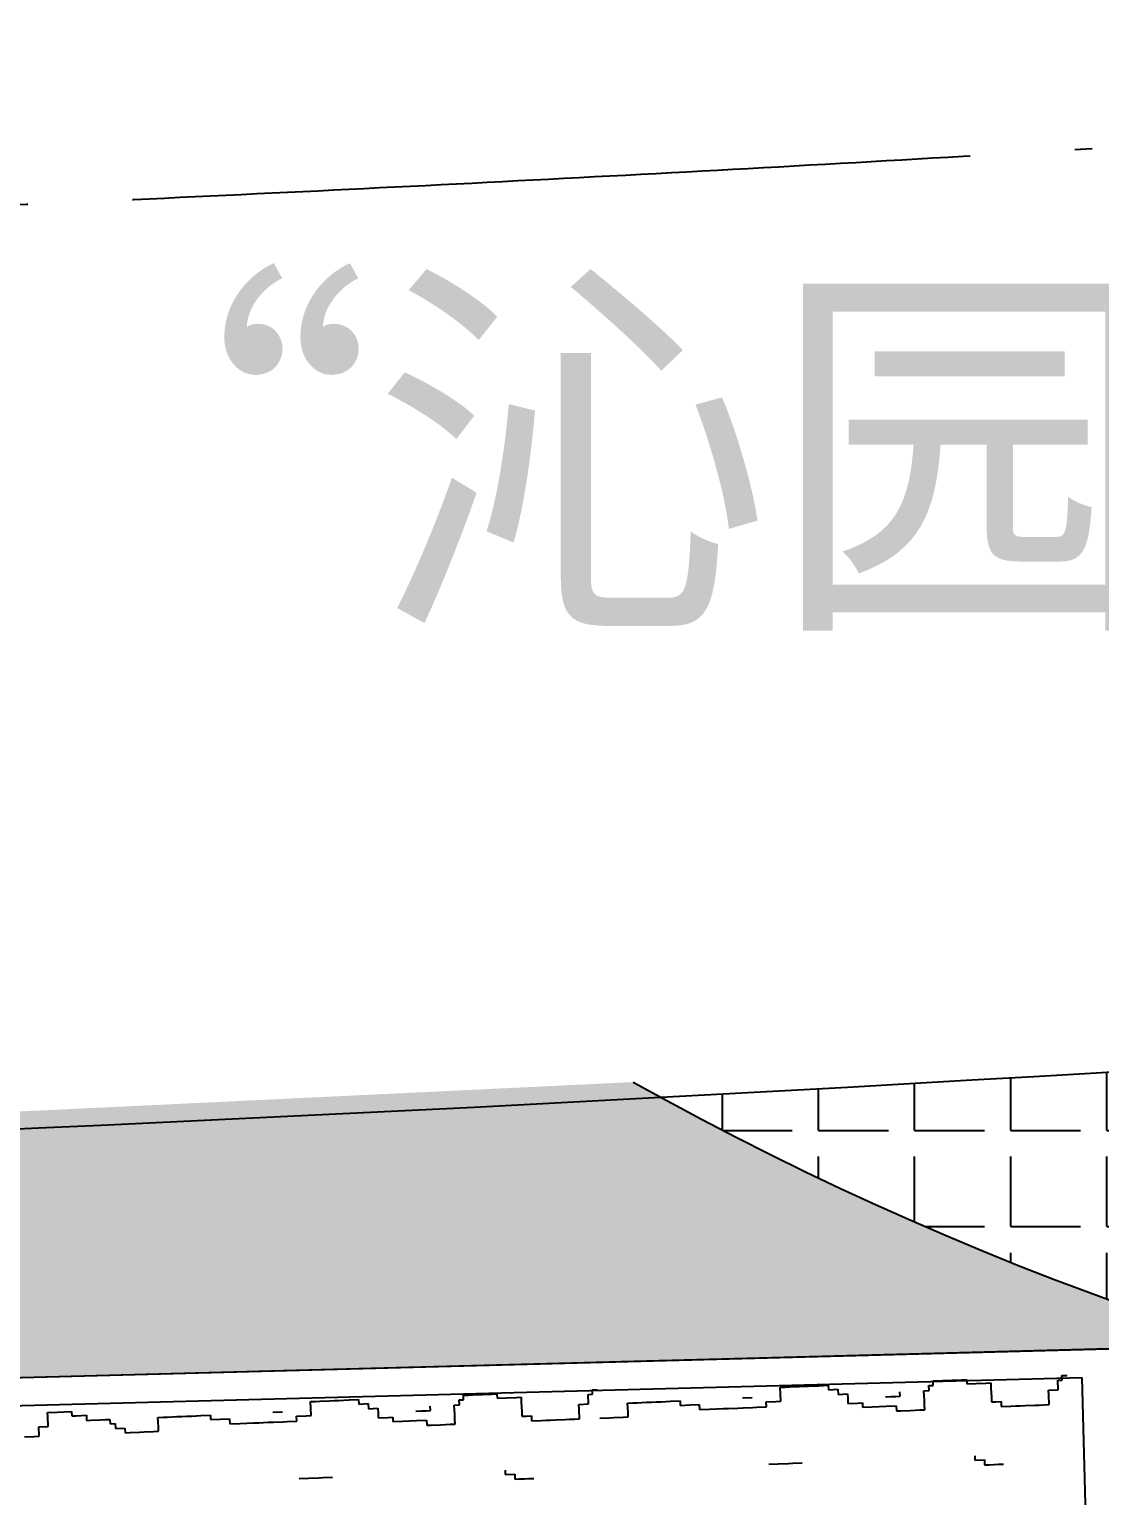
# Model space of a CAD drawing. Extents: x 302512 to 1034855, y -184136 to 410364.
# Drawn here: x 557973 to 567161, y -21555 to -8973 of the extents above; entities that cross this region are included whole.
import ezdxf

# ---------------------------------------------------------------- set-up
doc = ezdxf.new("R2010")
doc.units = 0
doc.header["$MEASUREMENT"] = 0
doc.linetypes.add('ACAD_ISO04W100', pattern=[30.5, 24, -3, 0.5, -3])
for name, color, linetype in [('WALL', 4, 'Continuous'), ('WZ', 2, 'Continuous'), ('总图线11', 41, 'Continuous'), ('环境', 8, 'Continuous'), ('红线', 20, 'Continuous')]:
    doc.layers.add(name, color=color, linetype=linetype)
doc.styles.add('-黑体', font='', dxfattribs={"width": 0.8})
doc.styles.get('-黑体').set_extended_font_data('黑体')
pattern_1 = [(0, (509471.4933334838, -11821.67426260607), (0, 825.0000000000001), [600, -225]), (90, (509471.4933334838, -11821.67426260607), (-825.0000000000001, 5.051501209517306e-14), [600, -225])]

# ---------------------------------------------------------------- blocks, each defined once
blk = doc.blocks.new('M_F21')
at = {"color": 3, "linetype": 'Continuous'}
for p, q in [((381.7439863452018, 559.4603391255332), (436.0300452451411, 559.4603391255332)), ((381.7439863452018, 559.4603391255332), (381.7439863452018, 559.4603391255332)), ((381.7439863452018, 534.1438583831787), (381.7439863452018, 559.4603391255332)), ((381.7439863452018, 534.1438583831787), (381.7439863452018, 534.1438583831787)), ((381.7439863452018, 479.8942567924223), (381.7439863452018, 534.1438583831787)), ((436.0300452451411, 559.4603391255332), (519.2686688917165, 559.4603391255332)), ((436.0300452451411, 559.4603391255332), (436.0300452451411, 559.4603391255332)), ((519.2686688917165, 559.4603391255332), (519.2686688917165, 534.1438583831787)), ((519.2686688917165, 559.4603391255332), (519.2686688917165, 559.4603391255332)), ((519.2686688917165, 534.1438583831787), (544.6021630450196, 534.1438583831787)), ((519.2686688917165, 534.1438583831787), (519.2686688917165, 534.1438583831787)), ((544.6021630450196, 534.1438583831787), (602.5072925382883, 534.1438583831787)), ((544.6021630450196, 534.1438583831787), (544.6021630450196, 534.1438583831787)), ((602.5072925382883, 534.1438583831787), (602.5072925382883, 505.210737534775)), ((602.5072925382883, 505.210737534775), (627.840786691595, 505.210737534775)), ((627.840786691595, 505.210737534775), (682.1268455915342, 505.210737534775)), ((627.840786691595, 505.210737534775), (627.840786691595, 505.210737534775)), ((682.1268455915342, 505.210737534775), (711.0794103381686, 505.210737534775)), ((682.1268455915342, 505.210737534775), (682.1268455915342, 505.210737534775)), ((711.0794103381686, 505.210737534775), (736.4129044914735, 505.210737534775)), ((711.0794103381686, 505.210737534775), (711.0794103381686, 505.210737534775)), ((736.4129044914735, 505.210737534775), (736.4129044914735, 479.8942567924223)), ((1011.462269584503, 505.210737534775), (1040.414834331135, 505.210737534775)), ((1011.462269584503, 505.210737534775), (1011.462269584503, 505.210737534775)), ((1011.462269584503, 450.9611359440187), (1011.462269584503, 505.210737534775)), ((1040.414834331135, 505.210737534775), (1065.748328484442, 505.210737534775)), ((1040.414834331135, 505.210737534775), (1040.414834331135, 505.210737534775)), ((1065.748328484442, 505.210737534775), (1120.034387384381, 505.210737534775)), ((1065.748328484442, 505.210737534775), (1065.748328484442, 505.210737534775)), ((1120.034387384381, 505.210737534775), (1148.986952131016, 505.210737534775)), ((1120.034387384381, 505.210737534775), (1120.034387384381, 505.210737534775)), ((1148.986952131016, 505.210737534775), (1174.32044628432, 505.210737534775)), ((1148.986952131016, 505.210737534775), (1148.986952131016, 505.210737534775)), ((1174.32044628432, 505.210737534775), (1203.273011030955, 505.210737534775)), ((1174.32044628432, 505.210737534775), (1174.32044628432, 505.210737534775)), ((1203.273011030955, 505.210737534775), (1232.225575777589, 505.210737534775)), ((1203.273011030955, 505.210737534775), (1203.273011030955, 505.210737534775)), ((1232.225575777589, 505.210737534775), (1257.559069930896, 505.210737534775)), ((1232.225575777589, 505.210737534775), (1232.225575777589, 505.210737534775)), ((1257.559069930896, 505.210737534775), (1311.845128830835, 505.210737534775)), ((1257.559069930896, 505.210737534775), (1257.559069930896, 505.210737534775)), ((1311.845128830835, 505.210737534775), (1311.845128830835, 479.8942567924223)), ((1670.133117570436, 505.210737534775), (1670.133117570436, 505.210737534775)), ((1724.419176470376, 505.210737534775), (1670.133117570436, 505.210737534775)), ((1887.277353170195, 559.4603391255332), (1916.229917916829, 559.4603391255332)), ((1887.277353170195, 559.4603391255332), (1887.277353170195, 559.4603391255332)), ((1887.277353170195, 479.8942567924223), (1887.277353170195, 559.4603391255332)), ((1916.229917916829, 559.4603391255332), (1941.563412070134, 559.4603391255332)), ((1916.229917916829, 559.4603391255332), (1916.229917916829, 559.4603391255332)), ((1941.563412070134, 559.4603391255332), (1995.849470970075, 559.4603391255332)), ((1941.563412070134, 559.4603391255332), (1941.563412070134, 559.4603391255332)), ((1995.849470970075, 559.4603391255332), (2024.802035716708, 559.4603391255332)), ((1995.849470970075, 559.4603391255332), (1995.849470970075, 559.4603391255332)), ((2024.802035716708, 559.4603391255332), (2050.135529870015, 559.4603391255332)), ((2024.802035716708, 559.4603391255332), (2024.802035716708, 559.4603391255332)), ((2050.135529870015, 559.4603391255332), (2079.088094616647, 559.4603391255332)), ((2050.135529870015, 559.4603391255332), (2050.135529870015, 559.4603391255332)), ((2079.088094616647, 559.4603391255332), (2108.040659363283, 559.4603391255332)), ((2079.088094616647, 559.4603391255332), (2079.088094616647, 559.4603391255332)), ((2108.040659363283, 559.4603391255332), (2162.326718263223, 559.4603391255332)), ((2108.040659363283, 559.4603391255332), (2108.040659363283, 559.4603391255332)), ((2162.326718263223, 559.4603391255332), (2162.326718263223, 534.1438583831787)), ((2162.326718263223, 534.1438583831787), (2216.612777163162, 534.1438583831787)), ((2216.612777163162, 534.1438583831787), (2216.612777163162, 505.210737534775)), ((2216.612777163162, 534.1438583831787), (2216.612777163162, 534.1438583831787)), ((2216.612777163162, 505.210737534775), (2270.898836063101, 505.210737534775)), ((2270.898836063101, 505.210737534775), (2270.898836063101, 479.8942567924223)), ((2270.898836063101, 505.210737534775), (2270.898836063101, 505.210737534775)), ((2571.281695309433, 505.210737534775), (2571.281695309433, 505.210737534775)), ((2571.281695309433, 479.8942567924223), (2571.281695309433, 505.210737534775)), ((2708.806377855948, 505.210737534775), (2737.758942602584, 505.210737534775)), ((2708.806377855948, 450.9611359440187), (2708.806377855948, 505.210737534775)), ((2737.758942602584, 534.1438583831787), (2763.092436755887, 534.1438583831787)), ((2737.758942602584, 534.1438583831787), (2737.758942602584, 534.1438583831787)), ((2737.758942602584, 505.210737534775), (2737.758942602584, 534.1438583831787)), ((2763.092436755887, 559.4603391255332), (2792.045001502524, 559.4603391255332)), ((2763.092436755887, 534.1438583831787), (2763.092436755887, 559.4603391255332)), ((2792.045001502524, 559.4603391255332), (2817.378495655827, 559.4603391255332)), ((2792.045001502524, 559.4603391255332), (2792.045001502524, 559.4603391255332)), ((2817.378495655827, 559.4603391255332), (2846.331060402463, 559.4603391255332)), ((2817.378495655827, 559.4603391255332), (2817.378495655827, 559.4603391255332)), ((2846.331060402463, 559.4603391255332), (2871.664554555766, 559.4603391255332)), ((2846.331060402463, 559.4603391255332), (2846.331060402463, 559.4603391255332)), ((2871.664554555766, 559.4603391255332), (2925.950613455709, 559.4603391255332)), ((2871.664554555766, 559.4603391255332), (2871.664554555766, 559.4603391255332)), ((2925.950613455709, 559.4603391255332), (2954.903178202341, 559.4603391255332)), ((2925.950613455709, 559.4603391255332), (2925.950613455709, 559.4603391255332)), ((2954.903178202341, 559.4603391255332), (2954.903178202341, 534.1438583831787)), ((2954.903178202341, 534.1438583831787), (3009.18923710228, 534.1438583831787)), ((3009.18923710228, 534.1438583831787), (3063.47529600222, 534.1438583831787)), ((3009.18923710228, 534.1438583831787), (3009.18923710228, 534.1438583831787)), ((3063.47529600222, 534.1438583831787), (3092.427860748856, 534.1438583831787)), ((3063.47529600222, 534.1438583831787), (3063.47529600222, 534.1438583831787)), ((3092.427860748856, 534.1438583831787), (3092.427860748856, 505.210737534775)), ((3092.427860748856, 534.1438583831787), (3092.427860748856, 534.1438583831787)), ((3092.427860748856, 505.210737534775), (3092.427860748856, 479.8942567924223)), ((3092.427860748856, 505.210737534775), (3092.427860748856, 505.210737534775)), ((3476.049343641764, 534.1438583831787), (3501.382837795067, 534.1438583831787)), ((3476.049343641764, 534.1438583831787), (3476.049343641764, 534.1438583831787)), ((3476.049343641764, 479.8942567924223), (3476.049343641764, 534.1438583831787)), ((3501.382837795067, 559.4603391255332), (3530.335402541703, 559.4603391255332)), ((3501.382837795067, 534.1438583831787), (3501.382837795067, 559.4603391255332)), ((3530.335402541703, 559.4603391255332), (3530.335402541703, 559.4603391255332)), ((244.2193037986872, 425.6446552016641), (298.5053626986264, 425.6446552016641)), ((298.5053626986264, 425.6446552016641), (327.4579274452626, 425.6446552016641)), ((298.5053626986264, 425.6446552016641), (298.5053626986264, 425.6446552016641)), ((327.4579274452626, 479.8942567924223), (381.7439863452018, 479.8942567924223)), ((327.4579274452626, 425.6446552016641), (327.4579274452626, 479.8942567924223)), ((327.4579274452626, 425.6446552016641), (327.4579274452626, 425.6446552016641)), ((736.4129044914735, 479.8942567924223), (765.3654692381097, 479.8942567924223)), ((765.3654692381097, 479.8942567924223), (765.3654692381097, 450.9611359440187)), ((765.3654692381097, 479.8942567924223), (765.3654692381097, 479.8942567924223)), ((765.3654692381097, 450.9611359440187), (819.6515281380489, 450.9611359440187)), ((765.3654692381097, 450.9611359440187), (765.3654692381097, 450.9611359440187)), ((819.6515281380489, 450.9611359440187), (819.6515281380489, 425.6446552016641)), ((819.6515281380489, 425.6446552016641), (848.6040928846814, 425.6446552016641)), ((848.6040928846814, 425.6446552016641), (902.8901517846225, 425.6446552016641)), ((848.6040928846814, 425.6446552016641), (848.6040928846814, 425.6446552016641)), ((902.8901517846225, 425.6446552016641), (928.2236459379274, 425.6446552016641)), ((902.8901517846225, 425.6446552016641), (902.8901517846225, 425.6446552016641)), ((928.2236459379274, 425.6446552016641), (982.5097048378666, 425.6446552016641)), ((928.2236459379274, 425.6446552016641), (928.2236459379274, 425.6446552016641)), ((982.5097048378666, 425.6446552016641), (1011.462269584503, 425.6446552016641)), ((982.5097048378666, 425.6446552016641), (982.5097048378666, 425.6446552016641)), ((1011.462269584503, 450.9611359440187), (1011.462269584503, 450.9611359440187)), ((1011.462269584503, 425.6446552016641), (1011.462269584503, 450.9611359440187)), ((1011.462269584503, 425.6446552016641), (1011.462269584503, 425.6446552016641)), ((1311.845128830835, 479.8942567924223), (1366.131187730774, 479.8942567924223)), ((1366.131187730774, 479.8942567924223), (1420.417246630714, 479.8942567924223)), ((1366.131187730774, 479.8942567924223), (1366.131187730774, 479.8942567924223)), ((1420.417246630714, 479.8942567924223), (1420.417246630714, 450.9611359440187)), ((1420.417246630714, 450.9611359440187), (1478.322376123982, 450.9611359440187)), ((1478.322376123982, 450.9611359440187), (1557.941929177228, 450.9611359440187)), ((1478.322376123982, 450.9611359440187), (1478.322376123982, 450.9611359440187)), ((1557.941929177228, 450.9611359440187), (1586.894493923861, 450.9611359440187)), ((1557.941929177228, 450.9611359440187), (1557.941929177228, 450.9611359440187)), ((1586.894493923861, 450.9611359440187), (1641.180552823802, 450.9611359440187)), ((1586.894493923861, 450.9611359440187), (1586.894493923861, 450.9611359440187)), ((1641.180552823802, 450.9611359440187), (1670.133117570436, 450.9611359440187)), ((1641.180552823802, 450.9611359440187), (1641.180552823802, 450.9611359440187)), ((1670.133117570436, 450.9611359440187), (1724.419176470376, 450.9611359440187)), ((1670.133117570436, 450.9611359440187), (1670.133117570436, 450.9611359440187)), ((1724.419176470376, 450.9611359440187), (1749.752670623682, 450.9611359440187)), ((1724.419176470376, 450.9611359440187), (1724.419176470376, 450.9611359440187)), ((1749.752670623682, 450.9611359440187), (1804.038729523621, 450.9611359440187)), ((1749.752670623682, 450.9611359440187), (1749.752670623682, 450.9611359440187)), ((1804.038729523621, 479.8942567924223), (1858.324788423561, 479.8942567924223)), ((1804.038729523621, 479.8942567924223), (1804.038729523621, 479.8942567924223)), ((1804.038729523621, 450.9611359440187), (1804.038729523621, 479.8942567924223)), ((1804.038729523621, 450.9611359440187), (1804.038729523621, 450.9611359440187)), ((1858.324788423561, 479.8942567924223), (1887.277353170195, 479.8942567924223)), ((1858.324788423561, 479.8942567924223), (1858.324788423561, 479.8942567924223)), ((2270.898836063101, 479.8942567924223), (2270.898836063101, 450.9611359440187)), ((2270.898836063101, 479.8942567924223), (2270.898836063101, 479.8942567924223)), ((2270.898836063101, 450.9611359440187), (2325.18489496304, 450.9611359440187)), ((2270.898836063101, 450.9611359440187), (2270.898836063101, 450.9611359440187)), ((2325.18489496304, 450.9611359440187), (2354.137459709676, 450.9611359440187)), ((2325.18489496304, 450.9611359440187), (2325.18489496304, 450.9611359440187)), ((2354.137459709676, 450.9611359440187), (2354.137459709676, 425.6446552016641)), ((2354.137459709676, 425.6446552016641), (2408.423518609616, 425.6446552016641)), ((2408.423518609616, 425.6446552016641), (2488.043071662862, 425.6446552016641)), ((2408.423518609616, 425.6446552016641), (2408.423518609616, 425.6446552016641)), ((2488.043071662862, 479.8942567924223), (2516.995636409494, 479.8942567924223)), ((2488.043071662862, 425.6446552016641), (2545.94820115613, 425.6446552016641)), ((2488.043071662862, 425.6446552016641), (2488.043071662862, 425.6446552016641)), ((2516.995636409494, 479.8942567924223), (2545.94820115613, 479.8942567924223)), ((2516.995636409494, 479.8942567924223), (2516.995636409494, 479.8942567924223)), ((2545.94820115613, 479.8942567924223), (2571.281695309433, 479.8942567924223)), ((2545.94820115613, 479.8942567924223), (2545.94820115613, 479.8942567924223)), ((2545.94820115613, 425.6446552016641), (2545.94820115613, 396.7115343532605)), ((2571.281695309433, 479.8942567924223), (2571.281695309433, 479.8942567924223)), ((2708.806377855948, 450.9611359440187), (2708.806377855948, 450.9611359440187)), ((2708.806377855948, 425.6446552016641), (2708.806377855948, 450.9611359440187)), ((2708.806377855948, 425.6446552016641), (2708.806377855948, 425.6446552016641)), ((2708.806377855948, 396.7115343532605), (2708.806377855948, 425.6446552016641)), ((3092.427860748856, 479.8942567924223), (3092.427860748856, 450.9611359440187)), ((3092.427860748856, 479.8942567924223), (3092.427860748856, 479.8942567924223)), ((3092.427860748856, 450.9611359440187), (3092.427860748856, 425.6446552016641)), ((3092.427860748856, 450.9611359440187), (3092.427860748856, 450.9611359440187)), ((3092.427860748856, 425.6446552016641), (3117.761354902159, 425.6446552016641)), ((3092.427860748856, 425.6446552016641), (3092.427860748856, 425.6446552016641)), ((3117.761354902159, 425.6446552016641), (3146.713919648795, 425.6446552016641)), ((3117.761354902159, 425.6446552016641), (3117.761354902159, 425.6446552016641)), ((3146.713919648795, 425.6446552016641), (3146.713919648795, 396.7115343532605)), ((3421.763284741821, 479.8942567924223), (3476.049343641764, 479.8942567924223)), ((3421.763284741821, 450.9611359440187), (3421.763284741821, 479.8942567924223)), ((3421.763284741821, 450.9611359440187), (3421.763284741821, 450.9611359440187)), ((3421.763284741821, 396.7115343532605), (3421.763284741821, 450.9611359440187)), ((2545.94820115613, 396.7115343532605), (2571.281695309433, 396.7115343532605)), ((2571.281695309433, 396.7115343532605), (2625.567754209373, 396.7115343532605)), ((2571.281695309433, 396.7115343532605), (2571.281695309433, 396.7115343532605)), ((2625.567754209373, 396.7115343532605), (2654.520318956009, 396.7115343532605)), ((2625.567754209373, 396.7115343532605), (2625.567754209373, 396.7115343532605)), ((2654.520318956009, 396.7115343532605), (2679.853813109316, 396.7115343532605)), ((2654.520318956009, 396.7115343532605), (2654.520318956009, 396.7115343532605)), ((2679.853813109316, 396.7115343532605), (2708.806377855948, 396.7115343532605)), ((2679.853813109316, 396.7115343532605), (2679.853813109316, 396.7115343532605)), ((2708.806377855948, 396.7115343532605), (2708.806377855948, 396.7115343532605)), ((3146.713919648795, 396.7115343532605), (3200.999978548734, 396.7115343532605)), ((3200.999978548734, 396.7115343532605), (3229.952543295371, 396.7115343532605)), ((3200.999978548734, 396.7115343532605), (3200.999978548734, 396.7115343532605)), ((3229.952543295371, 396.7115343532605), (3255.286037448674, 396.7115343532605)), ((3229.952543295371, 396.7115343532605), (3229.952543295371, 396.7115343532605)), ((3255.286037448674, 396.7115343532605), (3284.23860219531, 396.7115343532605)), ((3255.286037448674, 396.7115343532605), (3255.286037448674, 396.7115343532605)), ((3284.23860219531, 396.7115343532605), (3338.524661095249, 396.7115343532605)), ((3284.23860219531, 396.7115343532605), (3284.23860219531, 396.7115343532605)), ((3338.524661095249, 396.7115343532605), (3363.858155248552, 396.7115343532605)), ((3338.524661095249, 396.7115343532605), (3338.524661095249, 396.7115343532605)), ((3363.858155248552, 396.7115343532605), (3392.810719995188, 396.7115343532605)), ((3363.858155248552, 396.7115343532605), (3363.858155248552, 396.7115343532605)), ((3392.810719995188, 396.7115343532605), (3421.763284741821, 396.7115343532605)), ((3392.810719995188, 396.7115343532605), (3392.810719995188, 396.7115343532605)), ((3421.763284741821, 396.7115343532605), (3421.763284741821, 396.7115343532605)), ((1804.038729523621, 121.8468862934224), (1858.324788423561, 121.8468862934224)), ((1858.324788423561, 121.8468862934224), (1916.229917916829, 121.8468862934224)), ((1858.324788423561, 121.8468862934224), (1858.324788423561, 121.8468862934224)), ((1916.229917916829, 121.8468862934224), (1941.563412070134, 121.8468862934224)), ((1916.229917916829, 121.8468862934224), (1916.229917916829, 121.8468862934224)), ((1941.563412070134, 121.8468862934224), (1995.849470970075, 121.8468862934224)), ((1941.563412070134, 121.8468862934224), (1941.563412070134, 121.8468862934224)), ((1995.849470970075, 121.8468862934224), (1995.849470970075, 121.8468862934224)), ((2983.855742948977, 121.8468862934224), (2983.855742948977, 96.53040555106963)), ((2983.855742948977, 96.53040555106963), (3038.141801848917, 96.53040555106963)), ((2983.855742948977, 96.53040555106963), (2983.855742948977, 96.53040555106963)), ((3038.141801848917, 96.53040555106963), (3038.141801848917, 67.59728470266418)), ((3038.141801848917, 67.59728470266418), (3063.47529600222, 67.59728470266418)), ((3063.47529600222, 67.59728470266418), (3092.427860748856, 67.59728470266418)), ((3063.47529600222, 67.59728470266418), (3063.47529600222, 67.59728470266418)), ((3092.427860748856, 67.59728470266418), (3117.761354902159, 67.59728470266418)), ((3092.427860748856, 67.59728470266418), (3092.427860748856, 67.59728470266418)), ((3117.761354902159, 67.59728470266418), (3146.713919648795, 67.59728470266418)), ((3117.761354902159, 67.59728470266418), (3117.761354902159, 67.59728470266418)), ((3146.713919648795, 67.59728470266418), (3146.713919648795, 67.59728470266418))]:
    blk.add_line(p, q, dxfattribs=at)
at = {"width": 0.8, "flags": 9}
for tag in ['YSIZE', 'XSIZE']:
    blk.add_attdef(tag, (0, 0), '', height=0.5, dxfattribs=at)

msp = doc.modelspace()

# ---------------------------------------------------------------- hatches: boundary and pattern name
at = {"layer": '环境'}
h = msp.add_hatch(dxfattribs=at)
h.set_pattern_fill('ANGLE,_O', color=256, scale=3000)
h.set_pattern_definition([(0, (-609984.0939585507, -119640.7769003473), (0, 825.0000000000001), [600, -225]), (90, (-609984.0939585507, -119640.7769003473), (-825.0000000000001, 5.051501209517306e-14), [600, -225])])
edge = h.paths.add_edge_path()
edge.add_arc((456452.5202698254, -20483.03600952902), 5999.999999882882, 82.90610739022549, 136.7172286932041, ccw=False)
edge.add_arc((529230.5564035431, 564349.7677956127), 583343.7460008563, 262.9064421242585, 271.3139044814773)
edge.add_arc((556282.2267406606, -32330.84227312566), 19209.61674449953, 135.390996447, 143.8505578282533)
edge.add_arc((523139.7908070374, 498264.9605886798), 519563.4119421407, 267.02239156334633, 271.9446668256243, ccw=False)
edge.add_line((496150.7153754483, -20596.9948833962), (452084.6465785343, -16369.43911441136))
edge = h.paths.add_edge_path()
edge.add_arc((557649.2972619648, -28887.4074915247), 12195.37604413375, 122.3331244259789, 138.4177400750413, ccw=False)
edge.add_line((551126.7109780756, -18582.89076209709), (563157.0100887832, -18006.58508349324))
edge.add_arc((576761.7066860453, 6333.997658741195), 27884.61471376488, 240.7978392002225, 252.5319908396245)
edge.add_arc((-697884.8105419346, 47187662.48797935), 47224907.05095948, 271.5129119605803, 271.53649819632426, ccw=False)
edge.add_line((548957.8885803409, -20781.98179117788), (548527.1118179576, -20793.40171051768))
edge = h.paths.add_edge_path()
edge.add_line((626586.9758837472, -14296.28622386651), (626866.4842934804, -14065.55741847632))
edge.add_arc((622239.3367429655, -17885.17854441365), 5999.99999999521, 39.53901633858169, 100.4383675919696)
edge.add_arc((577050.392796655, 207323.149270234), 223698.033626444, 274.291430304433, 281.3702984552263, ccw=False)
edge.add_arc((576761.7066861086, 6333.997658622451), 27884.61471362988, 294.3952189639236, 307.6369724271134, ccw=False)
edge.add_arc((-3202813.969650181, 30587041.36929663), 30840004.67889177, 277.0611024603429, 277.11889753257)
edge.add_line((619149.7247513805, -15221.32666661206), (626586.9758837472, -14296.28622386654))
h = msp.add_hatch(dxfattribs=at)
h.set_pattern_fill('ANGLE,_O', color=256, scale=3000)
h.set_pattern_definition(pattern_1)
h.paths.add_polyline_path([(578146.1771944641, -17168.65493612615, -0.003482843744425353), (569684.5186157959, -17768.06566372452, 0.08593469439997622), (578026.7901595981, -19857.8136765454, 0.003093113904851663)])
h.paths.add_polyline_path([(578146.1771944641, -17168.65493612618, -0.003093113904851609), (578026.7901595981, -19857.81367654538, 0.05429780249278042), (583481.5080736249, -19669.62197386493), (583480.0497988677, -19657.89756152129), (583903.2644713436, -19605.2583967208, 0.06766175614626628), (590400.1579984727, -17630.91983065427), (587668.219970299, -16352.20783837314, -0.00392386170284149)])
h.paths.add_polyline_path([(587668.2199702987, -16352.20783837303), (590400.1579984728, -17630.91983065427, 0.03851837050118496), (593789.6221634536, -15747.71043255596, -0.002525499575735313)], flags=17)
h.paths.add_polyline_path([(558354.0611787714, -15064.49809319834), (597584.2871674721, -15064.49809319834), (597584.2871674721, -10043.31165252037), (558354.0611787714, -10043.31165252037)], flags=9)
h = msp.add_hatch(dxfattribs=at)
h.set_pattern_fill('ANGLE,_O', color=256, scale=3000)
h.set_pattern_definition(pattern_1)
h.paths.add_polyline_path([(569684.5186157958, -17768.0656637245, -0.002587525836445505), (563393.080655455, -18137.03778705349, 0.0488204654963502), (568391.491287262, -20264.70967663678), (568938.6662616, -20246.16916202521), (569737.4690563793, -20355.68486711941), (569986.3766679744, -20714.96980549572, 0.07201360822880185), (577935.9712157942, -21525.88102996245, 0.00191957760144253), (578026.7901595981, -19857.81367654538, -0.08593469439997738)])
h.paths.add_polyline_path([(578026.7901595981, -19857.81367654539, -0.001919577601442522), (577935.9712157942, -21525.88102996245, 0.05154085869346453), (583609.2647336174, -20696.77529580495), (583481.5080736249, -19669.62197386493, -0.05429780249278041)])
h.paths.add_polyline_path([(583903.2644713443, -19605.2583967207), (588278.8455051109, -19061.02648295726, 0.0248727555178179), (590743.8074862721, -17791.76854561723), (590400.1579984728, -17630.91983065426, -0.0676617561462604)])
at = {"layer": '环境', "ltscale": 100}
h = msp.add_hatch(dxfattribs=at)
h.set_pattern_fill('HONEY', color=256, scale=3000, style=0)
h.set_pattern_definition([(0, (-609984.0939585507, -119640.7769003473), (562.5, 324.759525), [375, -750]), (120, (-609984.0939585507, -119640.7769003473), (-562.4999987709674, 324.7595271287468), [374.9999999999996, -749.9999999999992]), (59.99999999999999, (-609984.0939585507, -119640.7769003473), (1.229032667304786e-06, 649.5190521287468), [-750, 375])])
edge = h.paths.add_edge_path()
edge.add_arc((394105.6521317352, -16293.81311924907), 180621.7542370796, 327.83170792848136, 354.75461436961865, ccw=False)
edge.add_line((546999.7877829333, -112458.2628247042), (552209.5925395738, -115900.6930616726))
edge.add_arc((387448.2577159884, -14579.50140914298), 193422.5460765581, 328.4102579383606, 354.6584170572519)
edge.add_line((580030.8464914733, -32585.82894339506), (573971.0154771488, -32806.5104247267))
edge = h.paths.add_edge_path()
edge.add_arc((576614.9851533773, 8182.863560873782), 29734.81008803826, 266.7537576211218, 278.3957528109998)
edge.add_line((580956.5557332702, -21233.28329542791), (580552.8036330203, -27077.59078552711))
edge.add_line((580552.8036330203, -27077.59078552714), (574511.830094286, -27314.18893021712))
edge.add_line((574511.830094286, -27314.18893021706), (574931.1828429548, -21504.23364904415))

# ---------------------------------------------------------------- linework, layer by layer
at = {"color": 3, "linetype": 'Continuous'}
for p, q in [((564417.949181389, -20625.22961574525), (564461.3407862822, -20623.43145363894)), ((564417.949181389, -20625.22961574525), (564417.949181389, -20625.22961574525)), ((564422.8908062658, -20744.47639190173), (564417.949181389, -20625.22961574525)), ((564461.3407862822, -20623.43145363894), (564499.3084405637, -20621.85806179594)), ((564461.3407862822, -20623.43145363894), (564461.3407862822, -20623.43145363894)), ((564499.3084405637, -20621.85806179594), (564580.6676997384, -20618.48650784662)), ((564499.3084405637, -20621.85806179594), (564499.3084405637, -20621.85806179594)), ((564580.6676997384, -20618.48650784662), (564624.0593046317, -20616.68834574032)), ((564580.6676997384, -20618.48650784662), (564580.6676997384, -20618.48650784662)), ((564624.0593046317, -20616.68834574032), (564662.0269589132, -20615.11495389731)), ((564624.0593046317, -20616.68834574032), (564624.0593046317, -20616.68834574032)), ((564662.0269589132, -20615.11495389731), (564705.4185638065, -20613.316791791)), ((564662.0269589132, -20615.11495389731), (564662.0269589132, -20615.11495389731)), ((564705.4185638065, -20613.316791791), (564748.8101686996, -20611.5186296847)), ((564705.4185638065, -20613.316791791), (564705.4185638065, -20613.316791791)), ((564748.8101686996, -20611.5186296847), (564830.1694278744, -20608.14707573538)), ((564748.8101686996, -20611.5186296847), (564748.8101686996, -20611.5186296847)), ((564830.1694278744, -20608.14707573538), (564831.7417630624, -20646.08923178527)), ((565694.1499103147, -20610.35075992253), (565732.1175645964, -20608.77736807952)), ((565694.1499103147, -20610.35075992253), (565694.1499103147, -20610.35075992253)), ((565695.9468648154, -20653.71322397946), (565694.1499103147, -20610.35075992253)), ((565730.5452294082, -20570.83521202975), (565773.9368343015, -20569.03704992344)), ((565732.1175645964, -20608.77736807952), (565730.5452294082, -20570.83521202975)), ((565773.9368343015, -20569.03704992344), (565811.9044885831, -20567.46365808044)), ((565773.9368343015, -20569.03704992344), (565773.9368343015, -20569.03704992344)), ((565811.9044885831, -20567.46365808044), (565855.2960934762, -20565.66549597413)), ((565811.9044885831, -20567.46365808044), (565811.9044885831, -20567.46365808044)), ((565855.2960934762, -20565.66549597413), (565893.2637477578, -20564.09210413112)), ((565855.2960934762, -20565.66549597413), (565855.2960934762, -20565.66549597413)), ((565893.2637477578, -20564.09210413112), (565974.6230069326, -20560.72055018181)), ((565893.2637477578, -20564.09210413112), (565893.2637477578, -20564.09210413112)), ((565974.6230069326, -20560.72055018181), (566018.0146118257, -20558.9223880755)), ((565974.6230069326, -20560.72055018181), (565974.6230069326, -20560.72055018181)), ((566018.0146118257, -20558.9223880755), (566019.5869470139, -20596.86454412527)), ((566019.5869470139, -20596.86454412527), (566100.9462061885, -20593.49299017596)), ((566100.9462061885, -20593.49299017596), (566182.3054653632, -20590.12143622665)), ((566100.9462061885, -20593.49299017596), (566100.9462061885, -20593.49299017596)), ((566182.3054653632, -20590.12143622665), (566225.6970702565, -20588.32327412034)), ((566182.3054653632, -20590.12143622665), (566182.3054653632, -20590.12143622665)), ((566225.6970702565, -20588.32327412034), (566227.4940247571, -20631.68573817727)), ((566225.6970702565, -20588.32327412034), (566225.6970702565, -20588.32327412034)), ((566227.4940247571, -20631.68573817727), (566229.0663599452, -20669.62789422704)), ((566227.4940247571, -20631.68573817727), (566227.4940247571, -20631.68573817727)), ((566800.6358350914, -20564.49762621184), (566838.6034893729, -20562.92423436884)), ((566800.6358350914, -20564.49762621184), (566800.6358350914, -20564.49762621184)), ((566804.0051247801, -20645.80224631855), (566800.6358350914, -20564.49762621184)), ((566837.0311541848, -20524.98207831907), (566880.4227590781, -20523.18391621276)), ((566838.6034893729, -20562.92423436884), (566837.0311541848, -20524.98207831907)), ((566880.4227590781, -20523.18391621276), (566880.4227590781, -20523.18391621276)), ((563108.7224230584, -20760.92863956757), (563152.1140279516, -20759.13047746127)), ((563152.1140279516, -20759.13047746127), (563190.0816822331, -20757.55708561826)), ((563152.1140279516, -20759.13047746127), (563152.1140279516, -20759.13047746127)), ((563190.0816822331, -20757.55708561826), (563271.4409414078, -20754.18553166895)), ((563190.0816822331, -20757.55708561826), (563190.0816822331, -20757.55708561826)), ((563271.4409414078, -20754.18553166895), (563314.8325463011, -20752.38736956264)), ((563271.4409414078, -20754.18553166895), (563271.4409414078, -20754.18553166895)), ((563314.8325463011, -20752.38736956264), (563352.8002005826, -20750.81397771963)), ((563314.8325463011, -20752.38736956264), (563314.8325463011, -20752.38736956264)), ((563352.8002005826, -20750.81397771963), (563396.1918054759, -20749.01581561333)), ((563352.8002005826, -20750.81397771963), (563352.8002005826, -20750.81397771963)), ((563396.1918054759, -20749.01581561333), (563439.583410369, -20747.21765350702)), ((563396.1918054759, -20749.01581561333), (563396.1918054759, -20749.01581561333)), ((563439.583410369, -20747.21765350702), (563477.5510646505, -20745.64426166401)), ((563439.583410369, -20747.21765350702), (563439.583410369, -20747.21765350702)), ((563477.5510646505, -20745.64426166401), (563558.9103238253, -20742.2727077147)), ((563477.5510646505, -20745.64426166401), (563477.5510646505, -20745.64426166401)), ((563558.9103238253, -20742.2727077147), (563560.4826590134, -20780.21486376447)), ((564177.2406935534, -20716.6488976999), (564095.8814343787, -20720.02045164921)), ((564095.8814343787, -20720.02045164921), (564095.8814343787, -20720.02045164921)), ((564298.1399421978, -20749.64610795735), (564379.4992013725, -20746.27455400804)), ((564298.1399421978, -20749.64610795735), (564298.1399421978, -20749.64610795735)), ((564299.9368966984, -20793.00857201428), (564298.1399421978, -20749.64610795735)), ((564379.4992013725, -20746.27455400804), (564422.8908062658, -20744.47639190173)), ((564379.4992013725, -20746.27455400804), (564379.4992013725, -20746.27455400804)), ((564831.7417630624, -20646.08923178527), (564913.1010222372, -20642.71767783596)), ((564913.1010222372, -20642.71767783596), (564914.8979767378, -20686.08014189277)), ((564913.1010222372, -20642.71767783596), (564913.1010222372, -20642.71767783596)), ((564914.8979767378, -20686.08014189277), (564996.2572359126, -20682.70858794346)), ((564996.2572359126, -20682.70858794346), (564997.8295711007, -20720.65074399323)), ((564996.2572359126, -20682.70858794346), (564996.2572359126, -20682.70858794346)), ((564997.8295711007, -20720.65074399323), (564999.6265256013, -20764.01320805016)), ((564997.8295711007, -20720.65074399323), (564997.8295711007, -20720.65074399323)), ((565080.985784776, -20760.64165410085), (565124.3773896692, -20758.84349199454)), ((565124.3773896692, -20758.84349199454), (565125.9497248572, -20796.78564804432)), ((565323.2666077996, -20707.16452819598), (565366.6582126928, -20705.36636608979)), ((565366.6582126928, -20705.36636608979), (565410.0498175861, -20703.56820398348)), ((565366.6582126928, -20705.36636608979), (565366.6582126928, -20705.36636608979)), ((565410.0498175861, -20703.56820398348), (565448.0174718676, -20701.99481214047)), ((565410.0498175861, -20703.56820398348), (565410.0498175861, -20703.56820398348)), ((565446.4451366796, -20664.05265609059), (565446.4451366796, -20664.05265609059)), ((565448.0174718676, -20701.99481214047), (565446.4451366796, -20664.05265609059)), ((565448.0174718676, -20701.99481214047), (565448.0174718676, -20701.99481214047)), ((565652.5552599223, -20655.51138608565), (565695.9468648154, -20653.71322397946)), ((565655.9245496109, -20736.81600619236), (565652.5552599223, -20655.51138608565)), ((565655.9245496109, -20736.81600619236), (565655.9245496109, -20736.81600619236)), ((565657.496884799, -20774.75816224224), (565655.9245496109, -20736.81600619236)), ((566229.0663599452, -20669.62789422704), (566230.8633144458, -20712.99035828398)), ((566229.0663599452, -20669.62789422704), (566229.0663599452, -20669.62789422704)), ((566230.8633144458, -20712.99035828398), (566232.4356496339, -20750.93251433375)), ((566230.8633144458, -20712.99035828398), (566230.8633144458, -20712.99035828398)), ((566232.4356496339, -20750.93251433375), (566270.4033039154, -20749.35912249074)), ((566232.4356496339, -20750.93251433375), (566232.4356496339, -20750.93251433375)), ((566270.4033039154, -20749.35912249074), (566313.7949088087, -20747.56096038444)), ((566270.4033039154, -20749.35912249074), (566270.4033039154, -20749.35912249074)), ((566313.7949088087, -20747.56096038444), (566315.5918633093, -20790.92342444137)), ((566722.6458656053, -20649.17380026786), (566804.0051247801, -20645.80224631855)), ((566724.4428201059, -20692.53626432479), (566722.6458656053, -20649.17380026786)), ((566724.4428201059, -20692.53626432479), (566724.4428201059, -20692.53626432479)), ((566727.8121097947, -20773.8408844315), (566724.4428201059, -20692.53626432479)), ((562950.9455295856, -20886.91852362268), (562988.9131838672, -20885.34513177967)), ((562988.9131838672, -20885.34513177967), (563070.2724430419, -20881.97357783036)), ((562988.9131838672, -20885.34513177967), (562988.9131838672, -20885.34513177967)), ((563070.2724430419, -20881.97357783036), (563113.664047935, -20880.17541572405)), ((563070.2724430419, -20881.97357783036), (563070.2724430419, -20881.97357783036)), ((563108.7224230584, -20760.92863956757), (563108.7224230584, -20760.92863956757)), ((563112.091712747, -20842.23325967428), (563108.7224230584, -20760.92863956757)), ((563112.091712747, -20842.23325967428), (563112.091712747, -20842.23325967428)), ((563113.664047935, -20880.17541572405), (563112.091712747, -20842.23325967428)), ((563113.664047935, -20880.17541572405), (563113.664047935, -20880.17541572405)), ((563560.4826590134, -20780.21486376447), (563641.8419181881, -20776.84330981516)), ((563641.8419181881, -20776.84330981516), (563723.2011773628, -20773.47175586584)), ((563641.8419181881, -20776.84330981516), (563641.8419181881, -20776.84330981516)), ((563723.2011773628, -20773.47175586584), (563724.9981318635, -20816.83421992278)), ((563724.9981318635, -20816.83421992278), (563811.7813416499, -20813.23789571016)), ((563811.7813416499, -20813.23789571016), (563931.1082551063, -20808.29294991784)), ((563811.7813416499, -20813.23789571016), (563811.7813416499, -20813.23789571016)), ((563931.1082551063, -20808.29294991784), (563974.4998599994, -20806.49478781153)), ((563931.1082551063, -20808.29294991784), (563931.1082551063, -20808.29294991784)), ((563974.4998599994, -20806.49478781153), (564055.8591191742, -20803.12323386222)), ((563974.4998599994, -20806.49478781153), (563974.4998599994, -20806.49478781153)), ((564055.8591191742, -20803.12323386222), (564099.2507240674, -20801.32507175591)), ((564055.8591191742, -20803.12323386222), (564055.8591191742, -20803.12323386222)), ((564099.2507240674, -20801.32507175591), (564180.6099832421, -20797.9535178066)), ((564099.2507240674, -20801.32507175591), (564099.2507240674, -20801.32507175591)), ((564180.6099832421, -20797.9535178066), (564218.5776375236, -20796.38012596359)), ((564180.6099832421, -20797.9535178066), (564180.6099832421, -20797.9535178066)), ((564218.5776375236, -20796.38012596359), (564299.9368966984, -20793.00857201428)), ((564218.5776375236, -20796.38012596359), (564218.5776375236, -20796.38012596359)), ((564299.9368966984, -20793.00857201428), (564299.9368966984, -20793.00857201428)), ((564999.6265256013, -20764.01320805016), (565080.985784776, -20760.64165410085)), ((564999.6265256013, -20764.01320805016), (564999.6265256013, -20764.01320805016)), ((565080.985784776, -20760.64165410085), (565080.985784776, -20760.64165410085)), ((565125.9497248572, -20796.78564804432), (565207.308984032, -20793.41409409512)), ((565207.308984032, -20793.41409409512), (565326.6358974883, -20788.46914830268)), ((565207.308984032, -20793.41409409512), (565207.308984032, -20793.41409409512)), ((565326.6358974883, -20788.46914830268), (565413.4191072747, -20784.87282409018)), ((565326.6358974883, -20788.46914830268), (565326.6358974883, -20788.46914830268)), ((565413.4191072747, -20784.87282409018), (565415.2160617753, -20828.235288147)), ((565415.2160617753, -20828.235288147), (565453.1837160569, -20826.66189630399)), ((565453.1837160569, -20826.66189630399), (565534.5429752317, -20823.29034235468)), ((565453.1837160569, -20826.66189630399), (565453.1837160569, -20826.66189630399)), ((565534.5429752317, -20823.29034235468), (565577.9345801249, -20821.49218024837)), ((565534.5429752317, -20823.29034235468), (565534.5429752317, -20823.29034235468)), ((565577.9345801249, -20821.49218024837), (565615.9022344064, -20819.91878840537)), ((565577.9345801249, -20821.49218024837), (565577.9345801249, -20821.49218024837)), ((565615.9022344064, -20819.91878840537), (565659.2938392996, -20818.12062629906)), ((565615.9022344064, -20819.91878840537), (565615.9022344064, -20819.91878840537)), ((565657.496884799, -20774.75816224224), (565657.496884799, -20774.75816224224)), ((565659.2938392996, -20818.12062629906), (565657.496884799, -20774.75816224224)), ((565659.2938392996, -20818.12062629906), (565659.2938392996, -20818.12062629906)), ((566315.5918633093, -20790.92342444137), (566396.951122484, -20787.55187049205)), ((566396.951122484, -20787.55187049205), (566440.3427273773, -20785.75370838575)), ((566396.951122484, -20787.55187049205), (566396.951122484, -20787.55187049205)), ((566440.3427273773, -20785.75370838575), (566478.3103816588, -20784.18031654274)), ((566440.3427273773, -20785.75370838575), (566440.3427273773, -20785.75370838575)), ((566478.3103816588, -20784.18031654274), (566521.701986552, -20782.38215443643)), ((566478.3103816588, -20784.18031654274), (566478.3103816588, -20784.18031654274)), ((566521.701986552, -20782.38215443643), (566603.0612457268, -20779.01060048712)), ((566521.701986552, -20782.38215443643), (566521.701986552, -20782.38215443643)), ((566603.0612457268, -20779.01060048712), (566641.0289000083, -20777.43720864411)), ((566603.0612457268, -20779.01060048712), (566603.0612457268, -20779.01060048712)), ((566641.0289000083, -20777.43720864411), (566684.4205049016, -20775.63904653781)), ((566641.0289000083, -20777.43720864411), (566641.0289000083, -20777.43720864411)), ((566684.4205049016, -20775.63904653781), (566727.8121097947, -20773.8408844315)), ((566684.4205049016, -20775.63904653781), (566684.4205049016, -20775.63904653781)), ((566727.8121097947, -20773.8408844315), (566727.8121097947, -20773.8408844315)), ((562869.5862704108, -20890.29007757199), (562950.9455295856, -20886.91852362268)), ((562950.9455295856, -20886.91852362268), (562950.9455295856, -20886.91852362268)), ((566088.5851535411, -21212.98149482987), (566090.1574887292, -21250.92365087965)), ((566090.1574887292, -21250.92365087965), (566171.516747904, -21247.55209693033)), ((566090.1574887292, -21250.92365087965), (566090.1574887292, -21250.92365087965)), ((566171.516747904, -21247.55209693033), (566173.3137024046, -21290.91456098726)), ((564320.3772541432, -21286.25660066155), (564401.736513318, -21282.88504671224)), ((564401.736513318, -21282.88504671224), (564488.5197231043, -21279.28872249962)), ((564401.736513318, -21282.88504671224), (564401.736513318, -21282.88504671224)), ((564488.5197231043, -21279.28872249962), (564526.4873773858, -21277.71533065662)), ((564488.5197231043, -21279.28872249962), (564488.5197231043, -21279.28872249962)), ((564526.4873773858, -21277.71533065662), (564607.8466365607, -21274.3437767073)), ((564526.4873773858, -21277.71533065662), (564526.4873773858, -21277.71533065662)), ((564607.8466365607, -21274.3437767073), (564607.8466365607, -21274.3437767073)), ((566173.3137024046, -21290.91456098726), (566211.2813566861, -21289.34116914426)), ((566211.2813566861, -21289.34116914426), (566254.6729615794, -21287.54300703795)), ((566211.2813566861, -21289.34116914426), (566211.2813566861, -21289.34116914426)), ((566254.6729615794, -21287.54300703795), (566292.6406158609, -21285.96961519495)), ((566254.6729615794, -21287.54300703795), (566254.6729615794, -21287.54300703795)), ((566292.6406158609, -21285.96961519495), (566336.0322207541, -21284.17145308864)), ((566292.6406158609, -21285.96961519495), (566292.6406158609, -21285.96961519495)), ((566336.0322207541, -21284.17145308864), (566336.0322207541, -21284.17145308864))]:
    msp.add_line(p, q, dxfattribs=at)
at = {"layer": 'WALL'}
for p, q in [((567244.4178231608, -20296.73369135009), (521960.1369730483, -21498.36249749409)), ((567237.6904491435, -20297.38308223384), (548527.11172464, -20793.40171299176))]:
    msp.add_line(p, q, dxfattribs=at)
at = {"layer": 'WZ'}
msp.add_arc((530889.9137620254, 589905.7108593327), 608910.863788416, 263.0484554081289, 275.9291569592512, dxfattribs=at)
at = {"layer": '总图线11'}
for p, q in [((567010.8747722611, -20543.48029946466), (548533.4748173605, -21033.31734745996)), ((567110.5075829874, -24301.78175220685), (567010.8747722611, -20543.48029946466))]:
    msp.add_line(p, q, dxfattribs=at)
at = {"layer": '环境'}
msp.add_arc((576761.7066860443, 6333.997658738168), 27884.61471376185, 240.7978392002245, 284.2153798825814, dxfattribs=at)
at = {"layer": '红线', "linetype": 'ACAD_ISO04W100', "ltscale": 300}
msp.add_arc((531355.9174851428, 586249.8647114779), 597316.6783060683, 262.1068038817762, 275.072485448804, dxfattribs=at)

# ---------------------------------------------------------------- block references
at = {"xscale": 1.5, "yscale": 1.5, "zscale": 1.5, "rotation": 2.372997826665086}
msp.add_blockref('M_F21', (557592.7288809406, -21703.74041225773), dxfattribs=at)

# ---------------------------------------------------------------- texts
at = {"layer": 'WZ', "style": '-黑体'}
msp.add_text('“沁园春”主题小区入口', height=2500, dxfattribs=at).set_placement((557524.2589188844, -13860.4020480006))

doc.saveas('drawing.dxf')
